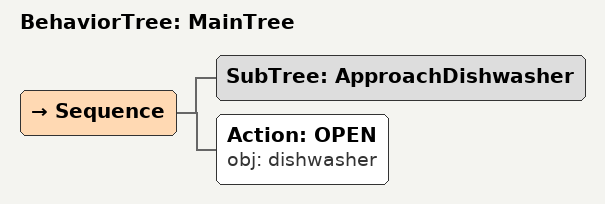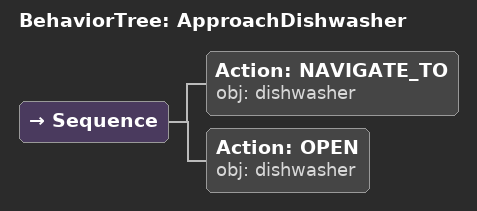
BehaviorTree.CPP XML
<root main_tree_to_execute="MainTree">
  <BehaviorTree ID="MainTree">
    <Sequence>
      <!-- Execute subtree ApproachDishwasher -->
      <SubTree ID="ApproachDishwasher" />
      <!-- Open dishwasher -->
      <Action ID="OPEN" obj="dishwasher" />
    </Sequence>
  </BehaviorTree>
  <!-- Subtree definition ApproachDishwasher -->
  <BehaviorTree ID="ApproachDishwasher">
    <Sequence>
      <!-- Navigate to dishwasher -->
      <Action ID="NAVIGATE_TO" obj="dishwasher" />
      <!-- Open dishwasher -->
      <Action ID="OPEN" obj="dishwasher" />
    </Sequence>
  </BehaviorTree>
</root>
